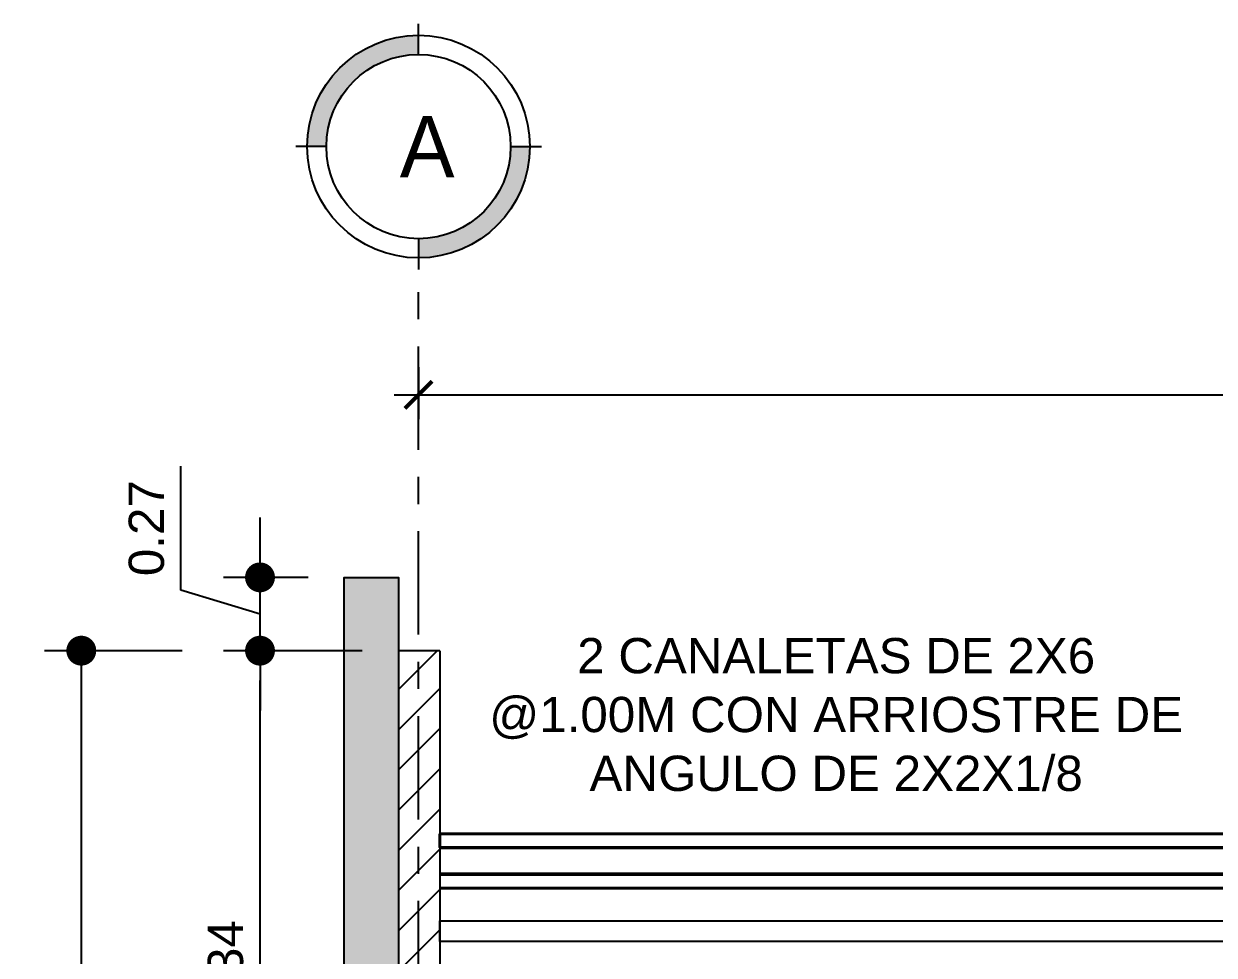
# Model space of a CAD drawing. Header units: metres. Extents: x 5805.4 to 5902.4, y 1788.4 to 1816.4.
# Drawn here: x 5842.942 to 5847.326, y 1793.918 to 1797.349 of the extents above; entities that cross this region are included whole.
import ezdxf
from ezdxf.enums import TextEntityAlignment as Align

# ---------------------------------------------------------------- set-up
doc = ezdxf.new("R2010")
doc.units = ezdxf.units.M
doc.header["$LTSCALE"] = 0.02
doc.linetypes.add('CENTER2', pattern=[28.575, 19.05, -3.175, 3.175, -3.175])
for name, color, linetype in [('A - Ejes', 7, 'CENTER2'), ('A-Cotas Generales', 2, 'Continuous'), ('A-Paredes Externas', 3, 'Continuous'), ('DIM', 8, 'Continuous'), ('GRIDTEXT', 1, 'Continuous'), ('Q', 8, 'Continuous'), ('TE-Estrutura', 4, 'Continuous')]:
    doc.layers.add(name, color=color, linetype=linetype)
doc.layers.add('paredes', color=5, linetype='Continuous', lineweight=40)
doc.styles.add('Arial', font='arial.ttf', dxfattribs={"height": 0.15})
doc.styles.add('BANKGOTHIC', font='bgothl.ttf', dxfattribs={"height": 0.3})
doc.styles.add('Cotas 50', font='arial.ttf', dxfattribs={"height": 0.09})
doc.styles.add('Cotas 75', font='arial.ttf', dxfattribs={"height": 0.13})
doc.styles.add('TITTEXTL', font='')
doc.styles.get('TITTEXTL').set_extended_font_data('MicrogrammaDBolExt')
doc.dimstyles.new('COTAS 50', dxfattribs={"dimtxt": 0.09, "dimasz": 0.1, "dimexe": 0.09, "dimexo": 0, "dimgap": 0.05, "dimtad": 1, "dimzin": 1, "dimdsep": 46, "dimtxsty": 'Cotas 50', "dimblk": 'ARCHTICK', "dimcen": 0.1, "dimdle": 0.09, "dimclrd": 9, "dimclre": 9, "dimclrt": 256, "dimaunit": 1, "dimadec": 4, "dimazin": 0, "dimtfac": 1, "dimtmove": 0, "dimatfit": 3, "dimfxl": 0, "dimarcsym": 0})
doc.dimstyles.new('Estilo 75', dxfattribs={"dimtxt": 0.13, "dimasz": 0.11, "dimexe": 0.135, "dimexo": 0, "dimgap": 0.06, "dimtad": 1, "dimzin": 1, "dimdsep": 46, "dimtxsty": 'Cotas 75', "dimblk": 'DOT', "dimcen": 0.135, "dimdle": 0.135, "dimclrd": 9, "dimclre": 9, "dimclrt": 256, "dimadec": 0, "dimazin": 0, "dimtfac": 1, "dimtmove": 1, "dimatfit": 1, "dimfxl": 0, "dimarcsym": 0})

# ---------------------------------------------------------------- blocks, each defined once
blk = doc.blocks.new('BUBLE C')
at = {"layer": 'GRIDTEXT'}
h = blk.add_hatch(color=8, dxfattribs=at)
h.paths.add_polyline_path([(0, 0.7), (0, 0.7627, 0.414214), (-0.3627, 0.4), (-0.3, 0.4, -0.414214)])
h.paths.add_polyline_path([(0.3627, 0.4), (0.3, 0.4, -0.414214), (0, 0.1), (0, 0.0373, 0.414214)])
at = {"layer": 'GRIDTEXT', "color": 8}
for points in [[(0, 0.7), (0, 0.8)], [(-0.3, 0.4), (-0.4, 0.4)], [(0.3, 0.4), (0.4, 0.4)], [(0, 0.1), (0, 0)]]:
    blk.add_lwpolyline(points, dxfattribs=at)
blk.add_circle((0, 0.4), 0.3627, dxfattribs=at)
at = {"layer": 'GRIDTEXT'}
blk.add_circle((0, 0.4), 0.3, dxfattribs=at)
at = {"layer": 'GRIDTEXT', "style": 'TITTEXTL'}
blk.add_attdef('A', text='', height=0.16, dxfattribs=at).set_placement((0, 0.4), align=Align.MIDDLE)
blk = doc.blocks.new('_Dot')
at = {"color": 0, "linetype": 'ByBlock', "lineweight": -2}
blk.add_line((-0.5, 0), (-1, 0), dxfattribs=at)
at = {"color": 0, "linetype": 'ByBlock', "const_width": 0.5}
blk.add_lwpolyline([(-0.25, 0, 1), (0.25, 0, 1)], format="xyb", close=True, dxfattribs=at)
blk = doc.blocks.new('*D47')
at = {"layer": 'DIM', "color": 9, "lineweight": -2, "transparency": 16777216}
for p, q in [((5843.5259, 1795.0396), (5843.0191, 1795.0396)), ((5843.1541, 1794.9296), (5843.1541, 1789.2296)), ((5843.6735, 1789.1196), (5843.0191, 1789.1196))]:
    blk.add_line(p, q, dxfattribs=at)
at = {"layer": 'DIM', "color": 9, "lineweight": -2, "transparency": 16777216, "xscale": 0.11, "yscale": 0.11, "zscale": 0.11}
for p, rotation in [((5843.1541, 1795.0396), 90), ((5843.1541, 1789.1196), 270)]:
    blk.add_blockref('_Dot', p, dxfattribs=dict(at, rotation=rotation))
at = {"layer": 'DIM', "transparency": 16777216, "insert": (5843.0277, 1792.0796), "char_height": 0.13, "attachment_point": 5, "rotation": 90, "style": 'Cotas 75'}
blk.add_mtext('5.95', dxfattribs=at)
blk = doc.blocks.new('*D49')
at = {"layer": 'DIM', "color": 9, "lineweight": -2, "transparency": 16777216}
for p, q in [((5844.1891, 1795.0396), (5843.6773, 1795.0396)), ((5843.8123, 1792.8103), (5843.8123, 1794.9296)), ((5844.3224, 1792.7003), (5843.6773, 1792.7003))]:
    blk.add_line(p, q, dxfattribs=at)
at = {"layer": 'DIM', "color": 9, "lineweight": -2, "transparency": 16777216, "xscale": 0.11, "yscale": 0.11, "zscale": 0.11}
for p, rotation in [((5843.8123, 1795.0396), 90), ((5843.8123, 1792.7003), 270)]:
    blk.add_blockref('_Dot', p, dxfattribs=dict(at, rotation=rotation))
at = {"layer": 'DIM', "transparency": 16777216, "insert": (5843.6859, 1793.87), "char_height": 0.13, "attachment_point": 5, "rotation": 90, "style": 'Cotas 75'}
blk.add_mtext('2.34', dxfattribs=at)
blk = doc.blocks.new('*D50')
at = {"layer": 'DIM', "color": 9, "lineweight": -2, "transparency": 16777216}
for p, q in [((5843.5209, 1795.262), (5843.5209, 1795.7197)), ((5843.8123, 1795.4196), (5843.8123, 1795.5296)), ((5843.9891, 1795.3096), (5843.6773, 1795.3096)), ((5843.8123, 1795.0396), (5843.8123, 1795.3096)), ((5843.8123, 1795.0396), (5843.8123, 1795.3096)), ((5843.8123, 1795.1746), (5843.5209, 1795.262)), ((5844.1891, 1795.0396), (5843.6773, 1795.0396)), ((5843.8123, 1794.9296), (5843.8123, 1794.8196))]:
    blk.add_line(p, q, dxfattribs=at)
at = {"layer": 'DIM', "color": 9, "lineweight": -2, "transparency": 16777216, "xscale": 0.11, "yscale": 0.11, "zscale": 0.11}
for p, rotation in [((5843.8123, 1795.3096), 270), ((5843.8123, 1795.0396), 90)]:
    blk.add_blockref('_Dot', p, dxfattribs=dict(at, rotation=rotation))
at = {"layer": 'DIM', "transparency": 16777216, "insert": (5843.3945, 1795.4909), "char_height": 0.13, "attachment_point": 5, "rotation": 90, "style": 'Cotas 75'}
blk.add_mtext('0.27', dxfattribs=at)
blk = doc.blocks.new('_ArchTick')
at = {"color": 0, "linetype": 'ByBlock', "const_width": 0.15}
blk.add_lwpolyline([(-0.5, -0.5), (0.5, 0.5)], dxfattribs=at)
blk = doc.blocks.new('*D65')
at = {"layer": 'DIM', "color": 9, "lineweight": -2, "transparency": 16777216}
for p, q in [((5844.3961, 1796.0845), (5844.3961, 1795.8919)), ((5852.9058, 1796.0845), (5852.9058, 1795.8919)), ((5844.3061, 1795.9819), (5852.9958, 1795.9819))]:
    blk.add_line(p, q, dxfattribs=at)
at = {"layer": 'DIM', "color": 9, "lineweight": -2, "transparency": 16777216, "xscale": 0.1, "yscale": 0.1, "zscale": 0.1, "rotation": 180}
blk.add_blockref('_ArchTick', (5844.3961, 1795.9819), dxfattribs=at)
at = {"layer": 'DIM', "color": 9, "lineweight": -2, "transparency": 16777216, "xscale": 0.1, "yscale": 0.1, "zscale": 0.1}
blk.add_blockref('_ArchTick', (5852.9058, 1795.9819), dxfattribs=at)
at = {"layer": 'DIM', "transparency": 16777216, "insert": (5848.651, 1796.0778), "char_height": 0.09, "attachment_point": 5, "style": 'Cotas 50'}
blk.add_mtext('8.48', dxfattribs=at)

msp = doc.modelspace()

# ---------------------------------------------------------------- hatches: boundary and pattern name
at = {"layer": 'DIM', "true_color": 0xf8991e}
h = msp.add_hatch(color=30, dxfattribs=at)
h.dxf.hatch_style = 1
h.paths.add_polyline_path([(5844.3224, 1795.3096), (5844.1224, 1795.3096), (5844.1224, 1792.7003), (5844.3224, 1792.7003)])
h.paths.add_polyline_path([(5844.3224, 1792.1196), (5844.1224, 1792.1196), (5844.1224, 1789.1196), (5844.3224, 1789.1196)])
h = msp.add_hatch(dxfattribs=at)
h.set_pattern_fill('ANSI31', color=30, scale=0.033)
h.set_pattern_definition([(45, (-4.02835, 0.44458), (-0.074087113, 0.074087113), [])])
h.paths.add_polyline_path([(5844.4747, 1795.0396), (5844.3961, 1795.0396), (5844.3961, 1792.1196), (5844.4747, 1792.1196)])
h.paths.add_polyline_path([(5844.3961, 1795.0396), (5844.3224, 1795.0396), (5844.3224, 1792.7629), (5844.3224, 1792.6461), (5844.3236, 1792.6461), (5844.3236, 1792.6001), (5844.3235, 1792.5036), (5844.3236, 1792.5036), (5844.3236, 1792.4576), (5844.3235, 1792.3611), (5844.3236, 1792.3611), (5844.3236, 1792.3151), (5844.3235, 1792.2186), (5844.3236, 1792.2186), (5844.3236, 1792.1726), (5844.3235, 1792.1196), (5844.3236, 1792.1196), (5844.3961, 1792.1196)])

# ---------------------------------------------------------------- linework, layer by layer
at = {"layer": 'A - Ejes'}
msp.add_lwpolyline([(5844.3961, 1788.9696), (5844.3961, 1796.4442)], dxfattribs=at)
at = {"layer": 'A-Paredes Externas'}
for points in [[(5844.3224, 1795.0396), (5844.3224, 1789.1196)], [(5844.4747, 1795.0396), (5844.3224, 1795.0396)], [(5844.4747, 1795.0396), (5844.4747, 1789.1196)]]:
    msp.add_lwpolyline(points, dxfattribs=at)
at = {"layer": 'DIM'}
msp.add_lwpolyline([(5844.3224, 1792.7003), (5844.1224, 1792.7003), (5844.1224, 1795.3096), (5844.3224, 1795.3096)], close=True, dxfattribs=at)
at = {"layer": 'paredes', "elevation": 2.1836}
for points in [[(5852.8301, 1794.3647), (5844.4747, 1794.3647)], [(5852.8301, 1794.3147), (5844.4747, 1794.3147)], [(5852.8301, 1794.2147), (5844.4747, 1794.2147)], [(5852.8301, 1794.1647), (5844.4747, 1794.1647)]]:
    msp.add_lwpolyline(points, dxfattribs=at)
msp.add_lwpolyline([(5844.4747, 1794.3647), (5852.8301, 1794.3647), (5852.8301, 1794.3147), (5844.4747, 1794.3147)], close=True, dxfattribs=at)
at = {"layer": 'TE-Estrutura', "color": 4}
for points in [[(5844.4747, 1794.3122), (5852.8301, 1794.3122)], [(5852.8301, 1794.2185), (5844.4747, 1794.2185)]]:
    msp.add_lwpolyline(points, dxfattribs=at)
msp.add_lwpolyline([(5844.4747, 1794.0447), (5852.8301, 1794.0447), (5852.8301, 1793.9687), (5844.4747, 1793.9687)], close=True, dxfattribs=at)

# ---------------------------------------------------------------- block references
at = {"layer": 'Q', "color": 8}
ref = msp.add_blockref('BUBLE C', (5844.3961, 1796.4442), dxfattribs=dict(at, xscale=1.130731725560117, yscale=1.130731725560117, zscale=1.130731725560117))
ref.add_attrib('A', 'A', dxfattribs={"layer": 'GRIDTEXT', "height": 0.2261, "style": 'BANKGOTHIC'}).set_placement((5844.4278, 1796.8965), align=Align.MIDDLE)

# ---------------------------------------------------------------- texts
at = {"layer": 'A-Cotas Generales', "color": 7, "linetype": 'Continuous', "insert": (5845.9341, 1794.8036, 2.9482), "char_height": 0.13, "attachment_point": 5, "style": 'Arial'}
msp.add_mtext('\\A1;2 CANALETAS DE 2X6\\P@1.00M CON ARRIOSTRE DE\\PANGULO DE 2X2X1/8', dxfattribs=at)

# ---------------------------------------------------------------- dimensions: what is measured, and where the dimension line sits
at = {"layer": 'DIM'}
dim = msp.add_linear_dim(base=(5852.9058, 1795.9819), p1=(5844.3961, 1796.0845), p2=(5852.9058, 1796.0845), text='8.48', dimstyle='COTAS 50', dxfattribs=at)
dim.commit()
dim.dimension.update_dxf_attribs({"geometry": '*D65', "text_midpoint": (5848.651, 1796.0778)})
for base, p1, p2, picture, middle in [((5843.8123, 1795.3096), (5844.1891, 1795.0396), (5843.9891, 1795.3096), '*D50', (5843.3945, 1795.322)), ((5843.8123, 1795.0396), (5844.3224, 1792.7003), (5844.1891, 1795.0396), '*D49', (5843.6859, 1793.87))]:
    dim = msp.add_linear_dim(base=base, p1=p1, p2=p2, angle=90, dimstyle='Estilo 75', dxfattribs=at)
    dim.commit()
    dim.dimension.update_dxf_attribs({"geometry": picture, "text_midpoint": middle})
dim = msp.add_linear_dim(base=(5843.1541, 1789.1196), p1=(5843.5259, 1795.0396), p2=(5843.6735, 1789.1196), angle=90, text='5.95', dimstyle='Estilo 75', dxfattribs=at)
dim.commit()
dim.dimension.update_dxf_attribs({"geometry": '*D47', "text_midpoint": (5843.0277, 1792.0796)})

doc.saveas('drawing.dxf')
